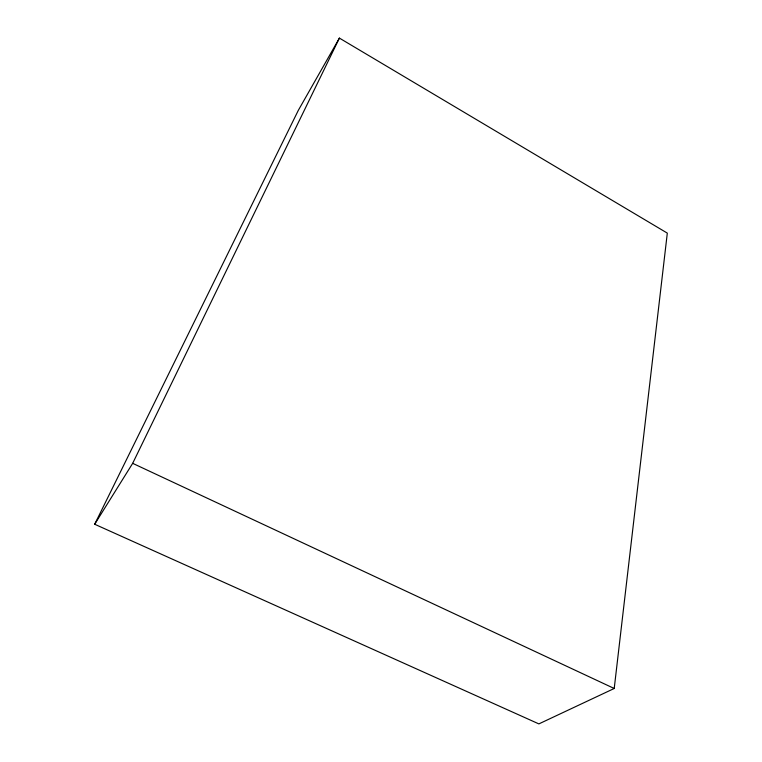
<?xml version="1.0" encoding="UTF-8"?>
<svg xmlns="http://www.w3.org/2000/svg" width="762" height="762" viewBox="0 0 762 762"><rect width="100%" height="100%" fill="white"/><g stroke="black" fill="none" stroke-linecap="round" stroke-linejoin="round"><path stroke-width="1.14" d="M614.22 688.486L667.312 233.115L339.404 38.1L298.342 110.299L94.688 524.246L538.867 723.9L614.22 688.486L132.674 463.334L94.688 524.246M132.674 463.334L339.404 38.1"/></g></svg>
